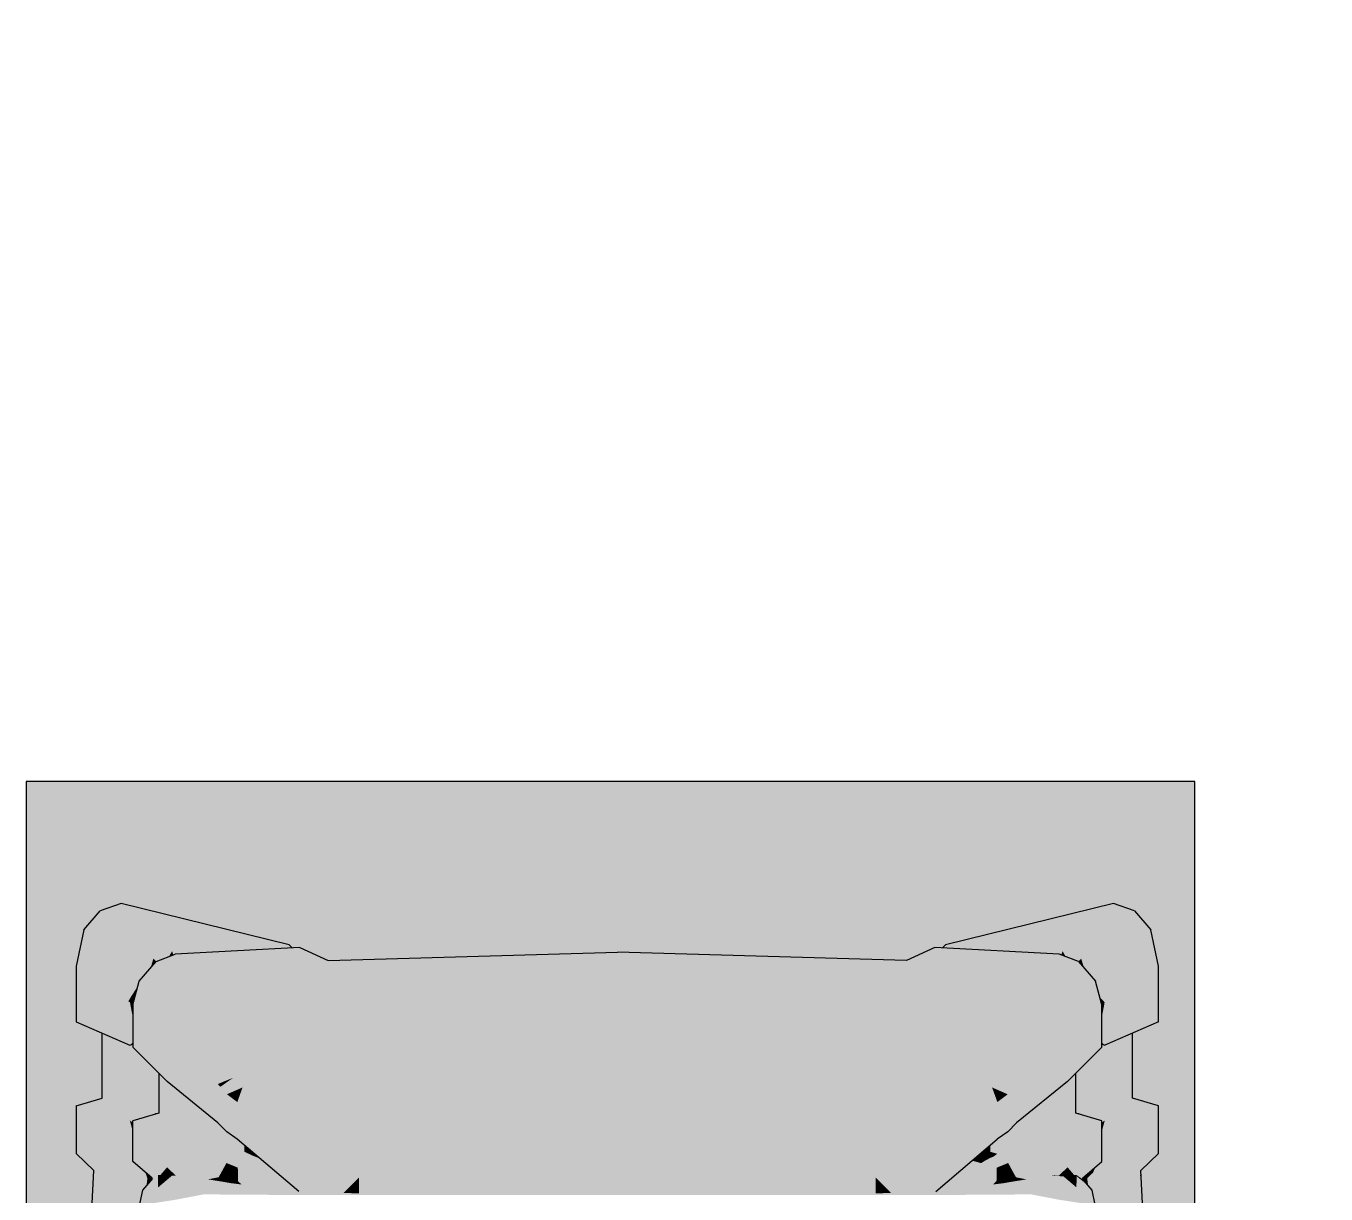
# Model space of a CAD drawing. Header units: millimetres. Extents: x 365175 to 2667127, y -330297 to -162108.
# Drawn here: x 1650549 to 1652143, y -325039 to -323606 of the extents above; entities that cross this region are included whole.
import ezdxf

# ---------------------------------------------------------------- set-up
doc = ezdxf.new("R2010")
doc.units = ezdxf.units.MM
doc.header["$MEASUREMENT"] = 0
doc.layers.add('Cars', color=7, linetype='Continuous')
doc.layers.add('Cotations - 1_100', color=7, linetype='Continuous')
doc.styles.add('STYLE_GENERE_4', font='')
doc.styles.get('STYLE_GENERE_4').set_extended_font_data('Arial')
doc.dimstyles.new('STYLE_GENERE__3', dxfattribs={"dimtxt": 500, "dimasz": 190, "dimexe": 0.18, "dimexo": 0.0625, "dimgap": 0, "dimtad": 1, "dimlfac": 0.001, "dimzin": 0, "dimdsep": 46, "dimtxsty": 'STYLE_GENERE_4', "dimblk": 'ARROWHEAD_6', "dimblk1": 'ARROWHEAD_6', "dimblk2": 'ARROWHEAD_6', "dimcen": 0.09, "dimse1": 1, "dimse2": 1, "dimclrd": 5, "dimclre": 5, "dimclrt": 5, "dimazin": 0, "dimtfac": 1, "dimtdec": 4, "dimtmove": 0, "dimatfit": 3, "dimfxl": 0, "dimtolj": 1, "dimtzin": 0, "dimarcsym": 0})

# ---------------------------------------------------------------- blocks, each defined once
blk = doc.blocks.new('Élément de coupe_76_1', base_point=(1275690.6, -327096.8))
at = {"layer": 'Cars', "linetype": 'Continuous', "lineweight": 0, "true_color": 0x000000}
for points in [[(1651982.2, -324533), (1650548.5, -324533), (1650548.5, -325367.9), (1650561.7, -325358.4), (1650593.3, -325352.7), (1650593.7, -325343), (1650599.1, -325330.6), (1650608.2, -325323.1), (1650616.8, -325322.1), (1650616.9, -325308), (1650623, -325302.1), (1650617.2, -325296.2), (1650631.7, -325010.1), (1650610.1, -324989.6), (1650610.1, -324930.9), (1650642, -324921.7), (1650642, -324841.7), (1650610.1, -324827.7), (1650610.1, -324759.5), (1650619.5, -324715.1), (1650639.5, -324691.9), (1650665.1, -324682.9), (1650871.3, -324733.4), (1650874.8, -324737.1), (1650884.4, -324736.6), (1650919.3, -324752.6), (1651273.9, -324742.4), (1651628.5, -324752.6), (1651663.3, -324736.6), (1651672.9, -324737.1), (1651676.4, -324733.4), (1651859.4, -324688.6)], [(1651859.4, -324688.6), (1651882.6, -324682.9), (1651908.3, -324691.9), (1651928.2, -324715.1), (1651937.6, -324759.5), (1651937.6, -324827.7), (1651905.7, -324841.7), (1651905.7, -324921.7), (1651937.6, -324930.9), (1651937.6, -324989.6), (1651916, -325010.1), (1651930.5, -325296.2), (1651924.7, -325302.1), (1651930.8, -325308), (1651930.9, -325322.1), (1651939.3, -325323.1), (1651948.4, -325330.6), (1651953.9, -325343), (1651954.3, -325352.7), (1651982.2, -325357.7), (1651982.2, -324533)], [(1650639.5, -324691.9), (1650619.5, -324715.1), (1650683.9, -324773.5)], [(1650704.8, -324750.2), (1650665.1, -324682.9), (1650639.5, -324691.9)], [(1650683.9, -324773.5), (1650704.8, -324750.2), (1650639.5, -324691.9)], [(1650704.8, -324750.2), (1650727.7, -324741.3), (1650665.1, -324682.9)], [(1650871.3, -324733.4), (1650665.1, -324682.9), (1650727.7, -324741.3)], [(1651882.6, -324682.9), (1651676.4, -324733.4), (1651820.1, -324741.3)], [(1651842.9, -324750.2), (1651882.6, -324682.9), (1651820.1, -324741.3)], [(1651842.9, -324750.2), (1651908.3, -324691.9), (1651882.6, -324682.9)], [(1651863.8, -324773.5), (1651908.3, -324691.9), (1651842.9, -324750.2)], [(1651928.2, -324715.1), (1651908.3, -324691.9), (1651863.8, -324773.5)], [(1650683.9, -324773.5), (1650619.5, -324715.1), (1650610.1, -324759.5)], [(1650683.9, -324773.5), (1650619.5, -324715.1), (1650610.1, -324759.5)], [(1651863.8, -324773.5), (1651937.6, -324759.5), (1651928.2, -324715.1)], [(1650727.7, -324741.3), (1650704.8, -324750.2), (1650708.1, -324753.8), (1650723.7, -324748)], [(1650723.7, -324748), (1650729.3, -324745.8), (1650727.7, -324741.3)], [(1650727.7, -324741.3), (1650729.3, -324745.8), (1650731.6, -324745), (1650835.1, -324739.3), (1650871.3, -324733.4)], [(1650884.4, -324736.6), (1650731.6, -324745), (1650773.4, -324786.1)], [(1650912.1, -324777.7), (1650884.4, -324736.6), (1650773.4, -324786.1)], [(1650835.1, -324739.3), (1650874.8, -324737.1), (1650871.3, -324733.4)], [(1650919.3, -324752.6), (1650884.4, -324736.6), (1650912.1, -324777.7)], [(1651635.6, -324777.7), (1651663.3, -324736.6), (1651628.5, -324752.6)], [(1651774.3, -324786.1), (1651663.3, -324736.6), (1651635.6, -324777.7)], [(1651663.3, -324736.6), (1651774.3, -324786.1), (1651816.1, -324745)], [(1651676.4, -324733.4), (1651672.9, -324737.1), (1651712.6, -324739.3)], [(1651676.4, -324733.4), (1651712.6, -324739.3), (1651816.1, -324745), (1651818.4, -324745.8), (1651820.1, -324741.3)], [(1651818.4, -324745.8), (1651824, -324748), (1651820.1, -324741.3)], [(1651820.1, -324741.3), (1651824, -324748), (1651839.6, -324753.8), (1651842.9, -324750.2)], [(1650683.9, -324773.5), (1650687.6, -324777.4), (1650701.4, -324761.5), (1650704.8, -324750.2)], [(1650687.2, -324777.9), (1650730.2, -324817.9), (1650708, -324753.9)], [(1650704.8, -324750.2), (1650701.4, -324761.5), (1650708, -324753.9), (1650708.1, -324753.8)], [(1650731.6, -324745), (1650708, -324753.9), (1650750.3, -324795.1)], [(1650750.3, -324795.1), (1650708, -324753.9), (1650730.2, -324817.9)], [(1650773.4, -324786.1), (1650731.6, -324745), (1650750.3, -324795.1)], [(1650940.9, -324789.2), (1650919.3, -324752.6), (1650912.1, -324777.7)], [(1650940.9, -324789.2), (1651273.9, -324742.4), (1650919.3, -324752.6)], [(1651273.9, -324778.9), (1651273.9, -324742.4), (1650940.9, -324789.2)], [(1651273.9, -324742.4), (1651273.9, -324778.9), (1651606.8, -324789.2)], [(1651628.5, -324752.6), (1651273.9, -324742.4), (1651606.8, -324789.2)], [(1651635.6, -324777.7), (1651628.5, -324752.6), (1651606.8, -324789.2)], [(1651816.1, -324745), (1651774.3, -324786.1), (1651797.4, -324795.1)], [(1651816.1, -324745), (1651797.4, -324795.1), (1651839.7, -324753.9)], [(1651839.7, -324753.9), (1651797.4, -324795.1), (1651817.5, -324817.9)], [(1651817.5, -324817.9), (1651860.5, -324777.9), (1651839.7, -324753.9)], [(1651842.9, -324750.2), (1651839.6, -324753.8), (1651839.7, -324753.9), (1651846.3, -324761.5)], [(1651863.8, -324773.5), (1651842.9, -324750.2), (1651846.3, -324761.5), (1651860.1, -324777.4)], [(1650676, -324804), (1650683.9, -324773.5), (1650610.1, -324759.5)], [(1650676, -324804), (1650610.1, -324759.5), (1650610.1, -324827.7)], [(1650676, -324804), (1650610.1, -324759.5), (1650610.1, -324827.7)], [(1650683.9, -324773.5), (1650610.1, -324759.5), (1650665.2, -324796.7)], [(1651871.7, -324804), (1651937.6, -324759.5), (1651863.8, -324773.5)], [(1651871.7, -324804), (1651937.6, -324827.7), (1651937.6, -324759.5)], [(1650683.9, -324773.5), (1650676, -324804), (1650682.1, -324797.6), (1650687.2, -324777.9), (1650687.6, -324777.4)], [(1650676, -324804), (1650682.1, -324797.6), (1650685.6, -324784.3), (1650678.2, -324795.6)], [(1650679.6, -324807.2), (1650721.8, -324845.5), (1650687.2, -324777.9)], [(1650679.6, -324807.2), (1650721.8, -324845.5), (1650687.2, -324777.9)], [(1650721.8, -324845.5), (1650730.2, -324817.9), (1650687.2, -324777.9)], [(1650721.8, -324845.5), (1650730.2, -324817.9), (1650687.2, -324777.9)], [(1650812, -324859.5), (1650773.4, -324786.1), (1650750.3, -324795.1)], [(1650834.1, -324850.5), (1650912.1, -324777.7), (1650773.4, -324786.1)], [(1650834.1, -324850.5), (1650773.4, -324786.1), (1650812, -324859.5)], [(1650956.8, -324842.1), (1650912.1, -324777.7), (1650834.1, -324850.5)], [(1650956.8, -324842.1), (1650940.9, -324789.2), (1650912.1, -324777.7)], [(1650982.3, -324853.5), (1651273.9, -324778.9), (1650940.9, -324789.2)], [(1651273.9, -324843.3), (1651273.9, -324778.9), (1650982.3, -324853.5)], [(1651273.9, -324843.3), (1651565.4, -324853.5), (1651273.9, -324778.9)], [(1651606.8, -324789.2), (1651273.9, -324778.9), (1651565.4, -324853.5)], [(1651713.6, -324850.5), (1651635.6, -324777.7), (1651590.9, -324842.1)], [(1651590.9, -324842.1), (1651635.6, -324777.7), (1651606.8, -324789.2)], [(1651774.3, -324786.1), (1651635.6, -324777.7), (1651713.6, -324850.5)], [(1651735.7, -324859.5), (1651774.3, -324786.1), (1651713.6, -324850.5)], [(1651735.7, -324859.5), (1651797.4, -324795.1), (1651774.3, -324786.1)], [(1651825.9, -324845.5), (1651860.5, -324777.9), (1651817.5, -324817.9)], [(1651825.9, -324845.5), (1651868.1, -324807.2), (1651860.5, -324777.9)], [(1651860.1, -324777.4), (1651860.5, -324777.9), (1651865.6, -324797.6), (1651871.7, -324804), (1651863.8, -324773.5)], [(1650610.1, -324827.7), (1650675.9, -324856.4), (1650676, -324804)], [(1650610.1, -324827.7), (1650675.9, -324856.4), (1650676, -324804)], [(1650676, -324804), (1650678.2, -324795.6), (1650674, -324802.7)], [(1650676, -324804), (1650675.9, -324856.4), (1650679.6, -324853.1), (1650679.6, -324823)], [(1650676, -324804), (1650675.9, -324856.4), (1650679.6, -324853.1), (1650679.6, -324823)], [(1650676, -324804), (1650680.1, -324805.4), (1650682.1, -324797.6)], [(1650676, -324804), (1650680.1, -324805.4), (1650682.1, -324797.6)], [(1650676, -324804), (1650679.6, -324823), (1650679.6, -324807.2), (1650680.1, -324805.4)], [(1650676, -324804), (1650679.6, -324823), (1650679.6, -324807.2), (1650680.1, -324805.4)], [(1650750.3, -324795.1), (1650730.2, -324817.9), (1650791.3, -324882.5)], [(1650812, -324859.5), (1650750.3, -324795.1), (1650791.3, -324882.5)], [(1650982.3, -324853.5), (1650940.9, -324789.2), (1650956.8, -324842.1)], [(1651590.9, -324842.1), (1651606.8, -324789.2), (1651565.4, -324853.5)], [(1651756.4, -324882.5), (1651797.4, -324795.1), (1651735.7, -324859.5)], [(1651756.4, -324882.5), (1651817.5, -324817.9), (1651797.4, -324795.1)], [(1651865.6, -324797.6), (1651867.7, -324805.4), (1651871.7, -324804)], [(1651871.7, -324804), (1651867.7, -324805.4), (1651868.1, -324807.2), (1651868.1, -324823)], [(1651868.1, -324853.1), (1651871.8, -324856.4), (1651871.7, -324804), (1651868.1, -324823)], [(1651871.8, -324856.4), (1651937.6, -324827.7), (1651871.7, -324804)], [(1650679.6, -324859), (1650721.8, -324845.5), (1650679.6, -324807.2)], [(1650679.6, -324859), (1650721.8, -324845.5), (1650679.6, -324807.2)], [(1650730.2, -324817.9), (1650721.8, -324845.5), (1650791.3, -324882.5)], [(1650730.2, -324817.9), (1650721.8, -324845.5), (1650791.3, -324882.5)], [(1651817.5, -324817.9), (1651756.4, -324882.5), (1651825.9, -324845.5)], [(1651825.9, -324845.5), (1651868.1, -324859), (1651868.1, -324807.2)], [(1650642, -324841.7), (1650642, -324921.7), (1650707.7, -324939.6), (1650658.4, -324848.8)], [(1650642, -324841.7), (1650642, -324921.7), (1650707.7, -324939.6), (1650658.4, -324848.8)], [(1650675.9, -324856.4), (1650658.4, -324848.8), (1650707.7, -324939.6), (1650707.7, -324887.3), (1650679.6, -324859), (1650679.6, -324855.4)], [(1650675.9, -324856.4), (1650658.4, -324848.8), (1650707.7, -324939.6), (1650707.7, -324887.3), (1650679.6, -324859), (1650679.6, -324855.4)], [(1650721.8, -324845.5), (1650679.6, -324859), (1650721.7, -324901.3)], [(1650721.8, -324845.5), (1650679.6, -324859), (1650721.7, -324901.3)], [(1650721.8, -324845.5), (1650721.7, -324901.3), (1650783.7, -324904.2)], [(1650721.8, -324845.5), (1650721.7, -324901.3), (1650783.7, -324904.2)], [(1650791.3, -324882.5), (1650721.8, -324845.5), (1650783.7, -324904.2)], [(1650791.3, -324882.5), (1650721.8, -324845.5), (1650783.7, -324904.2)], [(1650823.9, -324874), (1650834.1, -324850.5), (1650812, -324859.5)], [(1650845.9, -324865), (1650834.1, -324850.5), (1650823.9, -324874)], [(1650845.9, -324865), (1650956.8, -324842.1), (1650834.1, -324850.5)], [(1650967.4, -324856.6), (1650956.8, -324842.1), (1650845.9, -324865)], [(1650982.3, -324853.5), (1650956.8, -324842.1), (1650967.4, -324856.6)], [(1651273.9, -324843.3), (1650982.3, -324853.5), (1650991.9, -324868.1)], [(1651273.9, -324857.8), (1651273.9, -324843.3), (1650991.9, -324868.1)], [(1651565.4, -324853.5), (1651273.9, -324843.3), (1651556.2, -324868.1)], [(1651273.9, -324857.8), (1651556.2, -324868.1), (1651273.9, -324843.3)], [(1651579.9, -324856.6), (1651590.9, -324842.1), (1651565.4, -324853.5)], [(1651701.8, -324865), (1651590.9, -324842.1), (1651579.9, -324856.6)], [(1651701.8, -324865), (1651713.6, -324850.5), (1651590.9, -324842.1)], [(1651723.8, -324874), (1651713.6, -324850.5), (1651701.8, -324865)], [(1651735.7, -324859.5), (1651713.6, -324850.5), (1651723.8, -324874)], [(1651756.4, -324882.5), (1651764, -324904.2), (1651825.9, -324845.5)], [(1651825.9, -324845.5), (1651764, -324904.2), (1651826, -324901.3)], [(1651826, -324901.3), (1651868.1, -324859), (1651825.9, -324845.5)], [(1651840, -324939.6), (1651905.7, -324921.7), (1651905.7, -324841.7), (1651889.3, -324848.8)], [(1651868.1, -324859), (1651840, -324887.3), (1651840, -324939.6), (1651889.3, -324848.8), (1651871.8, -324856.4), (1651868.1, -324855.4)], [(1651868.1, -324859), (1651840, -324887.3), (1651840, -324906.5), (1651844.8, -324899.7), (1651844.7, -324888.3), (1651849.8, -324894.8), (1651869, -324886.2), (1651889.3, -324848.8), (1651871.8, -324856.4), (1651868.1, -324855.4)], [(1651869, -324886.2), (1651905.7, -324872.8), (1651905.7, -324841.7), (1651889.3, -324848.8)], [(1650675.9, -324856.4), (1650679.6, -324855.4), (1650679.6, -324853.1)], [(1650675.9, -324856.4), (1650679.6, -324855.4), (1650679.6, -324853.1)], [(1650802.7, -324896.5), (1650812, -324859.5), (1650791.3, -324882.5)], [(1650823.9, -324874), (1650812, -324859.5), (1650802.7, -324896.5)], [(1650845.9, -324865), (1650823.9, -324874), (1650834.1, -324884.4)], [(1650857.8, -324874.6), (1650845.9, -324865), (1650834.1, -324884.4)], [(1650857.8, -324874.6), (1650967.4, -324856.6), (1650845.9, -324865)], [(1650976.3, -324866.7), (1650967.4, -324856.6), (1650857.8, -324874.6)], [(1650857.8, -324874.6), (1650939, -324953.7), (1650976.3, -324866.7)], [(1650939, -324953.7), (1651054.2, -324953.7), (1650976.3, -324866.7)], [(1650991.9, -324868.1), (1650982.3, -324853.5), (1650967.4, -324856.6)], [(1650967.4, -324856.6), (1650976.3, -324866.7), (1650991.9, -324868.1)], [(1650998.2, -324876.8), (1650991.9, -324868.1), (1650976.3, -324866.7)], [(1650998.2, -324876.8), (1650976.3, -324866.7), (1651054.2, -324953.7)], [(1650998.2, -324876.8), (1651273.9, -324857.8), (1650991.9, -324868.1)], [(1651273.9, -324867.5), (1651273.9, -324857.8), (1650998.2, -324876.8)], [(1651273.9, -324867.5), (1650998.2, -324876.8), (1651054.2, -324953.7)], [(1651273.9, -324867.5), (1651054.2, -324953.7), (1651273.9, -324953.7)], [(1651273.9, -324867.5), (1651549.5, -324876.8), (1651273.9, -324857.8)], [(1651556.2, -324868.1), (1651273.9, -324857.8), (1651549.5, -324876.8)], [(1651273.9, -324867.5), (1651273.9, -324953.7), (1651493.5, -324953.7)], [(1651273.9, -324867.5), (1651493.5, -324953.7), (1651549.5, -324876.8)], [(1651549.5, -324876.8), (1651493.5, -324953.7), (1651571.4, -324866.7)], [(1651571.4, -324866.7), (1651493.5, -324953.7), (1651608.7, -324953.7)], [(1651571.4, -324866.7), (1651556.2, -324868.1), (1651549.5, -324876.8)], [(1651579.9, -324856.6), (1651565.4, -324853.5), (1651556.2, -324868.1)], [(1651556.2, -324868.1), (1651571.4, -324866.7), (1651579.9, -324856.6)], [(1651689.9, -324874.6), (1651579.9, -324856.6), (1651571.4, -324866.7)], [(1651608.7, -324953.7), (1651689.9, -324874.6), (1651571.4, -324866.7)], [(1651689.9, -324874.6), (1651701.8, -324865), (1651579.9, -324856.6)], [(1651713.6, -324884.4), (1651701.8, -324865), (1651689.9, -324874.6)], [(1651713.6, -324884.4), (1651723.8, -324874), (1651701.8, -324865)], [(1651723.8, -324874), (1651745, -324896.5), (1651735.7, -324859.5)], [(1651745, -324896.5), (1651756.4, -324882.5), (1651735.7, -324859.5)], [(1651868.1, -324853.1), (1651868.1, -324855.4), (1651871.8, -324856.4)], [(1651868.1, -324853.1), (1651868.1, -324855.4), (1651871.8, -324856.4)], [(1650791.3, -324882.5), (1650783.7, -324904.2), (1650802.7, -324896.5)], [(1650791.3, -324882.5), (1650783.7, -324904.2), (1650802.7, -324896.5)], [(1650814.1, -324908.4), (1650823.9, -324874), (1650802.7, -324896.5)], [(1650834.1, -324884.4), (1650823.9, -324874), (1650814.1, -324908.4)], [(1650814.1, -324908.4), (1650903.2, -324968.8), (1650834.1, -324884.4)], [(1650834.1, -324884.4), (1650903.2, -324968.8), (1650857.8, -324874.6)], [(1650939, -324953.7), (1650857.8, -324874.6), (1650903.2, -324968.8)], [(1651644.5, -324968.8), (1651689.9, -324874.6), (1651608.7, -324953.7)], [(1651644.5, -324968.8), (1651713.6, -324884.4), (1651689.9, -324874.6)], [(1651733.6, -324908.4), (1651713.6, -324884.4), (1651644.5, -324968.8)], [(1651733.6, -324908.4), (1651723.8, -324874), (1651713.6, -324884.4)], [(1651733.6, -324908.4), (1651745, -324896.5), (1651723.8, -324874)], [(1651764, -324904.2), (1651756.4, -324882.5), (1651745, -324896.5)], [(1650707.7, -324939.6), (1650709.6, -324940.6), (1650711.5, -324940.1), (1650711.5, -324891), (1650707.7, -324887.3)], [(1650707.7, -324939.6), (1650709.6, -324940.6), (1650711.5, -324940.1), (1650711.5, -324891), (1650707.7, -324887.3)], [(1650711.5, -324940.1), (1650735.6, -324912.6), (1650721.7, -324901.3), (1650711.5, -324891)], [(1650711.5, -324940.1), (1650735.6, -324912.6), (1650721.7, -324901.3), (1650711.5, -324891)], [(1650802.7, -324896.5), (1650783.7, -324904.2), (1650794.9, -324916.8)], [(1650786.8, -324907.7), (1650802.7, -324896.5), (1650783.7, -324904.2)], [(1650802.7, -324896.5), (1650794.9, -324916.8), (1650814.1, -324908.4)], [(1651733.6, -324908.4), (1651752.8, -324916.8), (1651745, -324896.5)], [(1651745, -324896.5), (1651752.8, -324916.8), (1651764, -324904.2)], [(1651826, -324901.3), (1651812.1, -324912.6), (1651836.2, -324940.1), (1651836.2, -324891)], [(1651812.1, -324912.6), (1651822.9, -324924.9), (1651836.2, -324911.5), (1651836.2, -324891), (1651826, -324901.3)], [(1651836.2, -324940.1), (1651838.1, -324940.6), (1651840, -324939.6), (1651840, -324887.3), (1651836.2, -324891)], [(1651836.2, -324891), (1651836.2, -324912.2), (1651840, -324906.5), (1651840, -324887.3)], [(1650735.6, -324912.6), (1650711.5, -324940.1), (1650753.5, -324957.5), (1650753.5, -324927.2)], [(1650735.6, -324912.6), (1650711.5, -324940.1), (1650753.5, -324957.5), (1650753.5, -324927.2)], [(1650783.7, -324904.2), (1650721.7, -324901.3), (1650784, -324952)], [(1650783.7, -324904.2), (1650721.7, -324901.3), (1650784, -324952)], [(1650794.9, -324916.8), (1650783.7, -324904.2), (1650784, -324952)], [(1650794.9, -324916.8), (1650783.7, -324904.2), (1650784, -324952)], [(1650807.7, -324926.3), (1650814.1, -324908.4), (1650794.9, -324916.8)], [(1650888.4, -324999.5), (1650814.1, -324908.4), (1650807.7, -324926.3)], [(1650903.2, -324968.8), (1650814.1, -324908.4), (1650888.4, -324999.5)], [(1651659.3, -324999.5), (1651733.6, -324908.4), (1651644.5, -324968.8)], [(1651659.3, -324999.5), (1651740.1, -324926.3), (1651733.6, -324908.4)], [(1651740.1, -324926.3), (1651752.8, -324916.8), (1651733.6, -324908.4)], [(1651763.7, -324952), (1651764, -324904.2), (1651752.8, -324916.8)], [(1651763.7, -324952), (1651826, -324901.3), (1651764, -324904.2)], [(1651794.2, -324927.2), (1651794.2, -324957.5), (1651836.2, -324940.1), (1651812.1, -324912.6)], [(1651812.1, -324912.6), (1651794.2, -324927.2), (1651794.2, -324951.5), (1651798.5, -324949.3), (1651822.9, -324924.9)], [(1650610.1, -324930.9), (1650675.8, -324948.8), (1650642, -324921.7)], [(1650610.1, -324930.9), (1650675.8, -324948.8), (1650642, -324921.7)], [(1650675.8, -324999.1), (1650675.8, -324948.8), (1650610.1, -324930.9)], [(1650675.8, -324999.1), (1650675.8, -324948.8), (1650610.1, -324930.9)], [(1650610.1, -324989.6), (1650675.8, -324999.1), (1650610.1, -324930.9)], [(1650610.1, -324989.6), (1650675.8, -324999.1), (1650610.1, -324930.9)], [(1650675.8, -324948.8), (1650707.7, -324939.6), (1650642, -324921.7)], [(1650675.8, -324948.8), (1650707.7, -324939.6), (1650642, -324921.7)], [(1650753.5, -324957.5), (1650782.4, -324950.7), (1650753.5, -324927.2)], [(1650753.5, -324957.5), (1650782.4, -324950.7), (1650753.5, -324927.2)], [(1650794.9, -324916.8), (1650784, -324952), (1650794.7, -324962.7)], [(1650794.9, -324916.8), (1650784, -324952), (1650794.7, -324962.7)], [(1650794.9, -324916.8), (1650794.7, -324962.7), (1650807.7, -324926.3)], [(1650794.9, -324916.8), (1650794.7, -324962.7), (1650807.7, -324926.3)], [(1650807.7, -324971.7), (1650807.7, -324926.3), (1650794.7, -324962.7)], [(1650807.7, -324971.7), (1650807.7, -324926.3), (1650794.7, -324962.7)], [(1650807.7, -324971.7), (1650888.4, -324999.5), (1650807.7, -324926.3)], [(1650807.7, -324971.7), (1650888.4, -324999.5), (1650807.7, -324926.3)], [(1651740, -324971.7), (1651740.1, -324926.3), (1651659.3, -324999.5)], [(1651740, -324971.7), (1651753, -324962.7), (1651740.1, -324926.3)], [(1651753, -324962.7), (1651752.8, -324916.8), (1651740.1, -324926.3)], [(1651763.7, -324952), (1651752.8, -324916.8), (1651753, -324962.7)], [(1651765.3, -324950.7), (1651794.2, -324957.5), (1651794.2, -324927.2)], [(1651794.2, -324927.2), (1651765.3, -324950.7), (1651788.5, -324956.1), (1651794.2, -324951.5)], [(1651871.9, -324948.8), (1651905.7, -324921.7), (1651840, -324939.6)], [(1651871.9, -324948.8), (1651937.6, -324930.9), (1651905.7, -324921.7)], [(1651871.9, -324999.1), (1651937.6, -324930.9), (1651871.9, -324948.8)], [(1651871.9, -324999.1), (1651937.6, -324989.6), (1651937.6, -324930.9)], [(1650675.8, -324948.8), (1650679.6, -324951.7), (1650679.6, -324949.2), (1650704.8, -324942), (1650707.7, -324939.6)], [(1650675.8, -324948.8), (1650679.6, -324951.7), (1650679.6, -324949.2), (1650704.8, -324942), (1650707.7, -324939.6)], [(1650721.6, -324966.6), (1650711.5, -324940.1), (1650679.6, -324949.2)], [(1650721.6, -324966.6), (1650711.5, -324940.1), (1650679.6, -324949.2)], [(1650707.7, -324939.6), (1650704.8, -324942), (1650709.6, -324940.6)], [(1650707.7, -324939.6), (1650704.8, -324942), (1650709.6, -324940.6)], [(1650711.5, -324940.1), (1650721.6, -324966.6), (1650753.5, -324957.5)], [(1650711.5, -324940.1), (1650721.6, -324966.6), (1650753.5, -324957.5)], [(1651836.2, -324940.1), (1651794.2, -324957.5), (1651826.1, -324966.6)], [(1651826.1, -324966.6), (1651868.1, -324949.2), (1651836.2, -324940.1)], [(1651838.1, -324940.6), (1651842.9, -324942), (1651840, -324939.6)], [(1651840, -324939.6), (1651842.9, -324942), (1651868.1, -324949.2), (1651868.1, -324951.7), (1651871.9, -324948.8)], [(1650675.8, -324948.8), (1650679.6, -324962.7), (1650679.6, -324957.9), (1650679.6, -324951.7)], [(1650675.8, -324948.8), (1650679.6, -324962.7), (1650679.6, -324957.9), (1650679.6, -324951.7)], [(1650679.6, -324962.7), (1650675.8, -324948.8), (1650675.8, -324999.1), (1650679.6, -324997.5)], [(1650679.6, -324962.7), (1650675.8, -324948.8), (1650675.8, -324999.1), (1650679.6, -324997.5)], [(1650721.6, -324966.6), (1650679.6, -324949.2), (1650721.5, -325006.4)], [(1650721.6, -324966.6), (1650679.6, -324949.2), (1650721.5, -325006.4)], [(1650679.6, -324999.1), (1650721.5, -325006.4), (1650679.6, -324949.2)], [(1650679.6, -324999.1), (1650721.5, -325006.4), (1650679.6, -324949.2)], [(1650753.5, -324957.5), (1650721.6, -324966.6), (1650784.5, -324996.4)], [(1650753.5, -324957.5), (1650721.6, -324966.6), (1650784.5, -324996.4)], [(1650753.5, -324957.5), (1650816.4, -324987.3), (1650816.3, -324979), (1650807.7, -324971.7), (1650794.7, -324962.7), (1650784, -324952), (1650782.4, -324950.7)], [(1650753.5, -324957.5), (1650816.4, -324987.3), (1650816.3, -324979), (1650807.7, -324971.7), (1650794.7, -324962.7), (1650784, -324952), (1650782.4, -324950.7)], [(1650816.4, -324987.3), (1650753.5, -324957.5), (1650784.5, -324996.4)], [(1650816.4, -324987.3), (1650753.5, -324957.5), (1650784.5, -324996.4)], [(1650939, -324953.7), (1650903.2, -324968.8), (1650920.4, -324995.4)], [(1650939, -324953.7), (1650920.4, -324995.4), (1650954.7, -324985.8)], [(1650939, -324953.7), (1650954.7, -324985.8), (1651054.2, -324953.7)], [(1651054.2, -324953.7), (1650954.7, -324985.8), (1651064.6, -324985.8)], [(1651064.6, -324985.8), (1651273.9, -324953.7), (1651054.2, -324953.7)], [(1651273.9, -324953.7), (1651064.6, -324985.8), (1651273.9, -324985.8)], [(1651483.2, -324985.8), (1651273.9, -324953.7), (1651273.9, -324985.8)], [(1651493.5, -324953.7), (1651273.9, -324953.7), (1651483.2, -324985.8)], [(1651483.2, -324985.8), (1651593, -324985.8), (1651493.5, -324953.7)], [(1651608.7, -324953.7), (1651493.5, -324953.7), (1651593, -324985.8)], [(1651608.7, -324953.7), (1651593, -324985.8), (1651627.3, -324995.4)], [(1651644.5, -324968.8), (1651608.7, -324953.7), (1651627.3, -324995.4)], [(1651731.3, -324987.3), (1651794.2, -324957.5), (1651765.3, -324950.7), (1651763.7, -324952), (1651753, -324962.7), (1651740, -324971.7), (1651731.4, -324979)], [(1651731.3, -324987.3), (1651776.3, -324966), (1651788.5, -324956.1), (1651765.3, -324950.7), (1651763.7, -324952), (1651753, -324962.7), (1651740, -324971.7), (1651731.4, -324979)], [(1651763.2, -324996.4), (1651794.2, -324957.5), (1651731.3, -324987.3)], [(1651763.2, -324996.4), (1651826.1, -324966.6), (1651794.2, -324957.5)], [(1651826.2, -325006.4), (1651868.1, -324949.2), (1651826.1, -324966.6)], [(1651826.2, -325006.4), (1651868.1, -324999.1), (1651868.1, -324949.2)], [(1651868.1, -324962.7), (1651871.9, -324948.8), (1651868.1, -324951.7)], [(1651868.1, -324962.7), (1651868.1, -324997.5), (1651871.9, -324999.1), (1651871.9, -324948.8)], [(1650721.5, -325006.4), (1650784.5, -324996.4), (1650721.6, -324966.6)], [(1650721.5, -325006.4), (1650784.5, -324996.4), (1650721.6, -324966.6)], [(1650888.4, -324999.5), (1650807.7, -324971.7), (1650883.3, -325035.9), (1650887.5, -325036.3)], [(1650888.4, -324999.5), (1650807.7, -324971.7), (1650883.3, -325035.9), (1650887.5, -325036.3)], [(1650816.3, -324979), (1650816.4, -324987.3), (1650818.4, -324980.8)], [(1650816.3, -324979), (1650816.4, -324987.3), (1650818.4, -324980.8)], [(1650903.2, -324968.8), (1650888.4, -324999.5), (1650920.4, -324995.4)], [(1651627.3, -324995.4), (1651659.3, -324999.5), (1651644.5, -324968.8)], [(1651740, -324971.7), (1651659.3, -324999.5), (1651660.2, -325036.3), (1651664.4, -325035.9)], [(1651731.4, -324979), (1651729.3, -324980.8), (1651731.3, -324987.3)], [(1651731.4, -324979), (1651729.3, -324980.8), (1651731.3, -324987.3)], [(1651776.3, -324966), (1651731.3, -324987.3), (1651739.9, -324989.8), (1651743.7, -324986.9)], [(1651826.1, -324966.6), (1651763.2, -324996.4), (1651826.2, -325006.4)], [(1650631.7, -325010.1), (1650675.8, -324999.1), (1650610.1, -324989.6)], [(1650631.7, -325010.1), (1650675.8, -324999.1), (1650610.1, -324989.6)], [(1650784.5, -324996.4), (1650721.5, -325006.4), (1650784.8, -325018.6)], [(1650784.5, -324996.4), (1650721.5, -325006.4), (1650784.8, -325018.6)], [(1650794.4, -325001.1), (1650816.4, -324987.3), (1650784.5, -324996.4)], [(1650794.4, -325001.1), (1650816.4, -324987.3), (1650784.5, -324996.4)], [(1650784.8, -325018.6), (1650794.4, -325001.1), (1650784.5, -324996.4)], [(1650784.8, -325018.6), (1650794.4, -325001.1), (1650784.5, -324996.4)], [(1650794.4, -325001.1), (1650826.3, -324991.9), (1650816.4, -324987.3)], [(1650794.4, -325001.1), (1650826.3, -324991.9), (1650816.4, -324987.3)], [(1650808.3, -325006.8), (1650826.3, -324991.9), (1650794.4, -325001.1)], [(1650808.3, -325006.8), (1650826.3, -324991.9), (1650794.4, -325001.1)], [(1650808.3, -325006.8), (1650838.8, -324998.1), (1650836.5, -324996.1), (1650826.3, -324991.9)], [(1650808.3, -325006.8), (1650838.8, -324998.1), (1650836.5, -324996.1), (1650826.3, -324991.9)], [(1650816.4, -324987.3), (1650826.3, -324991.9), (1650826.3, -324987.5), (1650818.4, -324980.8)], [(1650816.4, -324987.3), (1650826.3, -324991.9), (1650826.3, -324987.5), (1650818.4, -324980.8)], [(1650826.3, -324987.5), (1650826.3, -324991.9), (1650827.7, -324988.7)], [(1650826.3, -324987.5), (1650826.3, -324991.9), (1650827.7, -324988.7)], [(1650826.3, -324991.9), (1650836.5, -324996.1), (1650827.7, -324988.7)], [(1650826.3, -324991.9), (1650836.5, -324996.1), (1650827.7, -324988.7)], [(1650888.4, -324999.5), (1650917.4, -325017.4), (1650920.4, -324995.4)], [(1650917.4, -325017.4), (1650957.1, -325018.7), (1650954.7, -324985.8)], [(1650954.7, -324985.8), (1650920.4, -324995.4), (1650917.4, -325017.4)], [(1651064.6, -324985.8), (1650954.7, -324985.8), (1650957.1, -325018.7)], [(1651066.1, -325018.7), (1651064.6, -324985.8), (1650957.1, -325018.7)], [(1651273.9, -324985.8), (1651064.6, -324985.8), (1651066.1, -325018.7)], [(1651273.9, -325018.7), (1651273.9, -324985.8), (1651066.1, -325018.7)], [(1651273.9, -325018.7), (1651481.6, -325018.7), (1651273.9, -324985.8)], [(1651483.2, -324985.8), (1651273.9, -324985.8), (1651481.6, -325018.7)], [(1651481.6, -325018.7), (1651590.6, -325018.7), (1651483.2, -324985.8)], [(1651590.6, -325018.7), (1651593, -324985.8), (1651483.2, -324985.8)], [(1651630.4, -325017.4), (1651593, -324985.8), (1651590.6, -325018.7)], [(1651630.4, -325017.4), (1651627.3, -324995.4), (1651593, -324985.8)], [(1651659.3, -324999.5), (1651627.3, -324995.4), (1651630.4, -325017.4)], [(1651708.9, -324998.1), (1651739.4, -325006.8), (1651721.4, -324991.9), (1651711.2, -324996.1)], [(1651711.2, -324996.1), (1651708.9, -324998.1), (1651720.1, -325001.3), (1651724.7, -324998.4), (1651727.5, -324996.9), (1651721.4, -324991.9)], [(1651711.2, -324996.1), (1651721.4, -324991.9), (1651720, -324988.7)], [(1651711.2, -324996.1), (1651721.4, -324991.9), (1651720, -324988.7)], [(1651721.4, -324987.5), (1651720, -324988.7), (1651721.4, -324991.9)], [(1651721.4, -324987.5), (1651720, -324988.7), (1651721.4, -324991.9)], [(1651729.3, -324980.8), (1651721.4, -324987.5), (1651721.4, -324991.9), (1651731.3, -324987.3)], [(1651729.3, -324980.8), (1651721.4, -324987.5), (1651721.4, -324991.9), (1651731.3, -324987.3)], [(1651721.4, -324991.9), (1651753.3, -325001.1), (1651731.3, -324987.3)], [(1651731.3, -324987.3), (1651721.4, -324991.9), (1651731.4, -324994.8), (1651735.6, -324993.1), (1651737.8, -324991.4)], [(1651753.3, -325001.1), (1651721.4, -324991.9), (1651739.4, -325006.8)], [(1651727.5, -324996.9), (1651731.4, -324994.8), (1651721.4, -324991.9)], [(1651753.3, -325001.1), (1651763.2, -324996.4), (1651731.3, -324987.3)], [(1651737.8, -324991.4), (1651739.9, -324989.8), (1651731.3, -324987.3)], [(1651762.9, -325018.6), (1651763.2, -324996.4), (1651753.3, -325001.1)], [(1651762.9, -325018.6), (1651826.2, -325006.4), (1651763.2, -324996.4)], [(1651916, -325010.1), (1651937.6, -324989.6), (1651871.9, -324999.1)], [(1651916, -325010.1), (1651937.6, -324989.6), (1651871.9, -324999.1)], [(1650617.2, -325296.2), (1650666.6, -325296.2), (1650631.7, -325010.1)], [(1650617.2, -325296.2), (1650666.6, -325296.2), (1650631.7, -325010.1)], [(1650631.7, -325010.1), (1650697.4, -325019.7), (1650675.8, -324999.1)], [(1650631.7, -325010.1), (1650697.4, -325019.7), (1650675.8, -324999.1)], [(1650631.7, -325010.1), (1650666.6, -325296.2), (1650671.1, -325255.7), (1650673.1, -325205.6), (1650677.9, -325194.2), (1650680.1, -325174.3), (1650684.2, -325070.4), (1650691.7, -325034.5), (1650696.3, -325029.2), (1650697.4, -325019.7)], [(1650631.7, -325010.1), (1650666.6, -325296.2), (1650671.1, -325255.7), (1650673.1, -325205.6), (1650677.9, -325194.2), (1650680.1, -325174.3), (1650684.2, -325070.4), (1650691.7, -325034.5), (1650696.3, -325029.2), (1650697.4, -325019.7)], [(1650679.6, -324997.5), (1650675.8, -324999.1), (1650697.4, -325019.7), (1650694.8, -325012.5), (1650685.3, -325004.1), (1650679.6, -324999.1)], [(1650679.6, -324997.5), (1650675.8, -324999.1), (1650697.4, -325019.7), (1650694.8, -325012.5), (1650685.3, -325004.1), (1650679.6, -324999.1)], [(1650721.5, -325006.4), (1650679.6, -324999.1), (1650703.1, -325019.8), (1650703.9, -325020.4), (1650704.1, -325020.2), (1650708.3, -325017.4), (1650710.4, -325015.9), (1650713.3, -325016)], [(1650721.5, -325006.4), (1650679.6, -324999.1), (1650703.1, -325019.8), (1650703.9, -325020.4), (1650704.1, -325020.2), (1650708.3, -325017.4), (1650710.4, -325015.9), (1650713.3, -325016)], [(1650713.3, -325016), (1650727.7, -325016.5), (1650732.3, -325016.6), (1650721.5, -325006.4)], [(1650713.3, -325016), (1650727.7, -325016.5), (1650732.3, -325016.6), (1650721.5, -325006.4)], [(1650721.5, -325006.4), (1650732.3, -325016.6), (1650740.5, -325016.3), (1650771.8, -325021.2), (1650784.8, -325018.6)], [(1650721.5, -325006.4), (1650732.3, -325016.6), (1650740.5, -325016.3), (1650771.8, -325021.2), (1650784.8, -325018.6)], [(1650794.4, -325001.1), (1650784.8, -325018.6), (1650794.2, -325020.5)], [(1650794.4, -325001.1), (1650784.8, -325018.6), (1650794.2, -325020.5)], [(1650794.4, -325001.1), (1650794.2, -325020.5), (1650808.3, -325006.8)], [(1650794.4, -325001.1), (1650794.2, -325020.5), (1650808.3, -325006.8)], [(1650808.7, -325023.4), (1650808.3, -325006.8), (1650794.2, -325020.5)], [(1650808.7, -325023.4), (1650808.3, -325006.8), (1650794.2, -325020.5)], [(1650808.3, -325006.8), (1650877.4, -325035.2), (1650882.9, -325035.5), (1650838.8, -324998.1)], [(1650808.3, -325006.8), (1650877.4, -325035.2), (1650882.9, -325035.5), (1650838.8, -324998.1)], [(1650808.3, -325006.8), (1650808.7, -325023.4), (1650853.9, -325032.6), (1650877.4, -325035.2)], [(1650808.3, -325006.8), (1650808.7, -325023.4), (1650853.9, -325032.6), (1650877.4, -325035.2)], [(1650887.5, -325036.3), (1650891.2, -325036.5), (1650917.4, -325017.4), (1650888.4, -324999.5)], [(1651630.4, -325017.4), (1651656.5, -325036.5), (1651660.2, -325036.3), (1651659.3, -324999.5)], [(1651708.9, -324998.1), (1651664.8, -325035.5), (1651670.3, -325035.2), (1651739.4, -325006.8)], [(1651664.8, -325035.5), (1651666.5, -325035.4), (1651720.1, -325001.3), (1651708.9, -324998.1)], [(1651670.3, -325035.2), (1651693.8, -325032.6), (1651739, -325023.4), (1651739.4, -325006.8)], [(1651739, -325023.4), (1651753.5, -325020.5), (1651739.4, -325006.8)], [(1651739.4, -325006.8), (1651753.5, -325020.5), (1651753.3, -325001.1)], [(1651753.5, -325020.5), (1651762.9, -325018.6), (1651753.3, -325001.1)], [(1651762.9, -325018.6), (1651775.9, -325021.2), (1651807.2, -325016.3), (1651815.4, -325016.6), (1651826.2, -325006.4)], [(1651762.9, -325018.6), (1651775.9, -325021.2), (1651807.2, -325016.3), (1651815.4, -325016.6), (1651826.2, -325006.4)], [(1651815.4, -325016.6), (1651820, -325016.5), (1651834.4, -325016), (1651826.2, -325006.4)], [(1651815.4, -325016.6), (1651820, -325016.5), (1651834.4, -325016), (1651826.2, -325006.4)], [(1651826.2, -325006.4), (1651834.4, -325016), (1651837.3, -325015.9), (1651839.4, -325017.4), (1651843.6, -325020.2), (1651843.8, -325020.4), (1651844.6, -325019.8), (1651868.1, -324999.1)], [(1651826.2, -325006.4), (1651834.4, -325016), (1651837.3, -325015.9), (1651839.4, -325017.4), (1651843.6, -325020.2), (1651843.8, -325020.4), (1651844.6, -325019.8), (1651868.1, -324999.1)], [(1651850.3, -325019.7), (1651871.9, -324999.1), (1651868.1, -324997.5), (1651868.1, -324999.1), (1651852.9, -325012.5)], [(1651850.3, -325019.7), (1651916, -325010.1), (1651871.9, -324999.1)], [(1651850.3, -325019.7), (1651916, -325010.1), (1651871.9, -324999.1)], [(1651852.9, -325012.5), (1651850.3, -325019.7), (1651857.5, -325012.9), (1651860.4, -325005.9)], [(1651850.3, -325019.7), (1651851.4, -325029.2), (1651856, -325034.5), (1651863.5, -325070.4), (1651867.6, -325174.3), (1651869.8, -325194.2), (1651874.6, -325205.6), (1651876.6, -325255.7), (1651881.1, -325296.2), (1651916, -325010.1)], [(1651850.3, -325019.7), (1651851.2, -325027.2), (1651853.1, -325025.4), (1651852.7, -325021.1), (1651857.6, -325024.1), (1651915.1, -325017), (1651916, -325010.1)], [(1651881.1, -325296.2), (1651930.5, -325296.2), (1651916, -325010.1)], [(1651915.1, -325017), (1651916.3, -325017.3), (1651916, -325010.1)], [(1650691.7, -325052.4), (1650710.6, -325031), (1650710.4, -325015.9), (1650708.3, -325017.4)], [(1650704.1, -325020.2), (1650691.7, -325034.5), (1650691.7, -325052.4), (1650708.3, -325017.4)], [(1650695.2, -325044.9), (1650708.3, -325017.4), (1650704.1, -325020.2), (1650691.7, -325034.5), (1650691.7, -325048.8)], [(1650701.8, -325018.6), (1650694.8, -325012.5), (1650697.4, -325019.7)], [(1650701.8, -325018.6), (1650694.8, -325012.5), (1650697.4, -325019.7)], [(1650702.8, -325036.8), (1650710.6, -325028.4), (1650710.4, -325015.9), (1650708.3, -325017.4), (1650695.2, -325044.9)], [(1650696.3, -325029.2), (1650696.8, -325028.6), (1650697.4, -325019.7)], [(1650696.3, -325029.2), (1650696.8, -325028.6), (1650697.4, -325019.7)], [(1650697.4, -325019.7), (1650696.8, -325028.6), (1650703.9, -325020.4), (1650703.1, -325019.8), (1650701.8, -325018.6)], [(1650697.4, -325019.7), (1650696.8, -325028.6), (1650703.9, -325020.4), (1650703.1, -325019.8), (1650701.8, -325018.6)], [(1650710.4, -325015.9), (1650710.6, -325031), (1650727.7, -325016.5), (1650713.3, -325016)], [(1650714.2, -325027.9), (1650727.7, -325016.5), (1650713.3, -325016), (1650710.4, -325015.9), (1650710.6, -325028.4)], [(1650727.7, -325016.5), (1650710.6, -325031), (1650740.7, -325024.1), (1650740.5, -325016.3), (1650732.3, -325016.6)], [(1650740.7, -325024.1), (1650710.6, -325031), (1650759.6, -325038.6)], [(1650732.6, -325025.4), (1650740.7, -325024.1), (1650740.5, -325016.3), (1650732.3, -325016.6), (1650727.7, -325016.5), (1650714.2, -325027.9), (1650718.2, -325027.4)], [(1650740.5, -325016.3), (1650740.7, -325024.1), (1650789.6, -325024)], [(1650740.7, -325024.1), (1650741, -325024.1), (1650789.6, -325024), (1650740.5, -325016.3)], [(1650789.6, -325024), (1650740.7, -325024.1), (1650759.6, -325038.6), (1650852.4, -325032.4), (1650812.8, -325027.4), (1650810.2, -325027.1), (1650799.8, -325025.8)], [(1650751.1, -325025), (1650842.1, -325033.1), (1650852.4, -325032.4), (1650812.8, -325027.4), (1650810.2, -325027.1), (1650799.8, -325025.8), (1650789.6, -325024), (1650741, -325024.1)], [(1650771.8, -325021.2), (1650789.6, -325024), (1650790.6, -325024.2), (1650784.8, -325018.6)], [(1650771.8, -325021.2), (1650789.6, -325024), (1650790.6, -325024.2), (1650784.8, -325018.6)], [(1650794.2, -325020.5), (1650784.8, -325018.6), (1650790.6, -325024.2), (1650797.4, -325025.4)], [(1650794.2, -325020.5), (1650784.8, -325018.6), (1650790.6, -325024.2), (1650797.4, -325025.4)], [(1650794.2, -325020.5), (1650799.8, -325025.8), (1650810.2, -325027.1), (1650808.7, -325023.4)], [(1650794.2, -325020.5), (1650799.8, -325025.8), (1650810.2, -325027.1), (1650808.7, -325023.4)], [(1650794.2, -325020.5), (1650797.4, -325025.4), (1650799.8, -325025.8)], [(1650794.2, -325020.5), (1650797.4, -325025.4), (1650799.8, -325025.8)], [(1650853.9, -325032.6), (1650808.7, -325023.4), (1650812.8, -325027.4)], [(1650853.9, -325032.6), (1650808.7, -325023.4), (1650812.8, -325027.4)], [(1650812.8, -325027.4), (1650808.7, -325023.4), (1650810.2, -325027.1)], [(1650812.8, -325027.4), (1650808.7, -325023.4), (1650810.2, -325027.1)], [(1650891.2, -325036.5), (1650916.9, -325037.8), (1650917.4, -325017.4)], [(1650957.1, -325018.7), (1650917.4, -325017.4), (1650916.9, -325037.8), (1650938, -325038)], [(1650938, -325038), (1650957.1, -325038.2), (1650957.1, -325018.7)], [(1650957.1, -325018.7), (1650957.1, -325038.2), (1650966.4, -325038.2), (1651014.3, -325038.4), (1651066.1, -325018.7)], [(1651066.1, -325018.7), (1651014.3, -325038.4), (1651066.1, -325038.6)], [(1651066.1, -325038.6), (1651173.7, -325038.7), (1651273.9, -325018.7), (1651066.1, -325018.7)], [(1651173.7, -325038.7), (1651244.5, -325038.7), (1651273.9, -325038.7), (1651273.9, -325018.7)], [(1651273.9, -325038.7), (1651303.2, -325038.7), (1651374, -325038.7), (1651273.9, -325018.7)], [(1651481.6, -325018.7), (1651273.9, -325018.7), (1651374, -325038.7), (1651481.6, -325038.6)], [(1651481.6, -325038.6), (1651533.4, -325038.4), (1651481.6, -325018.7)], [(1651481.6, -325018.7), (1651533.4, -325038.4), (1651581.3, -325038.2), (1651590.6, -325038.2), (1651590.6, -325018.7)], [(1651630.8, -325037.8), (1651630.4, -325017.4), (1651590.6, -325018.7), (1651609.7, -325038)], [(1651609.7, -325038), (1651590.6, -325018.7), (1651590.6, -325038.2)], [(1651630.4, -325017.4), (1651630.8, -325037.8), (1651656.5, -325036.5)], [(1651693.8, -325032.6), (1651734.9, -325027.4), (1651739, -325023.4)], [(1651693.8, -325032.6), (1651734.9, -325027.4), (1651739, -325023.4)], [(1651695.3, -325032.4), (1651788.1, -325038.6), (1651807, -325024.1), (1651758.2, -325024), (1651747.9, -325025.8), (1651737.6, -325027.1), (1651734.9, -325027.4)], [(1651695.3, -325032.4), (1651750.5, -325025.7), (1651760.1, -325024), (1651758.2, -325024), (1651747.9, -325025.8), (1651737.6, -325027.1), (1651734.9, -325027.4), (1651695.3, -325032.4)], [(1651739, -325023.4), (1651734.9, -325027.4), (1651737.6, -325027.1)], [(1651739, -325023.4), (1651734.9, -325027.4), (1651737.6, -325027.1)], [(1651739, -325023.4), (1651737.6, -325027.1), (1651747.9, -325025.8), (1651753.5, -325020.5)], [(1651739, -325023.4), (1651737.6, -325027.1), (1651747.9, -325025.8), (1651753.5, -325020.5)], [(1651753.5, -325020.5), (1651747.9, -325025.8), (1651750.3, -325025.4)], [(1651753.5, -325020.5), (1651747.9, -325025.8), (1651750.3, -325025.4)], [(1651753.5, -325020.5), (1651750.3, -325025.4), (1651757.1, -325024.2), (1651762.9, -325018.6)], [(1651753.5, -325020.5), (1651750.3, -325025.4), (1651757.1, -325024.2), (1651762.9, -325018.6)], [(1651757.1, -325024.2), (1651758.2, -325024), (1651775.9, -325021.2), (1651762.9, -325018.6)], [(1651757.1, -325024.2), (1651758.2, -325024), (1651775.9, -325021.2), (1651762.9, -325018.6)], [(1651807.2, -325016.3), (1651758.2, -325024), (1651807, -325024.1)], [(1651758.2, -325024), (1651760.1, -325024), (1651807.2, -325016.7), (1651807.2, -325016.3)], [(1651788.1, -325038.6), (1651837.1, -325031), (1651807, -325024.1)], [(1651807.2, -325016.3), (1651807, -325024.1), (1651837.1, -325031), (1651820, -325016.5), (1651815.4, -325016.6)], [(1651807.2, -325016.7), (1651819.9, -325017.4), (1651821.2, -325017.4), (1651820, -325016.5), (1651815.4, -325016.6), (1651807.2, -325016.3)], [(1651820, -325016.5), (1651837.1, -325031), (1651837.3, -325015.9), (1651834.4, -325016)], [(1651820, -325016.5), (1651821.2, -325017.4), (1651837.3, -325017.4), (1651837.3, -325015.9), (1651834.4, -325016)], [(1651837.1, -325031), (1651856, -325052.4), (1651839.4, -325017.4), (1651837.3, -325015.9)], [(1651837.3, -325017.4), (1651840.7, -325020.1), (1651839.4, -325017.4), (1651837.3, -325015.9)], [(1651856, -325034.5), (1651843.6, -325020.2), (1651839.4, -325017.4), (1651856, -325052.4)], [(1651840.7, -325020.1), (1651849.7, -325027.2), (1651843.6, -325020.2), (1651839.4, -325017.4)], [(1651844.6, -325019.8), (1651843.8, -325020.4), (1651850.9, -325028.6), (1651850.3, -325019.7), (1651845.9, -325018.6)], [(1651844.6, -325019.8), (1651843.8, -325020.4), (1651850.4, -325028.1), (1651850.8, -325027.6), (1651850.3, -325019.7), (1651845.9, -325018.6)], [(1651852.9, -325012.5), (1651845.9, -325018.6), (1651850.3, -325019.7)], [(1651852.9, -325012.5), (1651845.9, -325018.6), (1651850.3, -325019.7)], [(1651850.3, -325019.7), (1651850.9, -325028.6), (1651851.4, -325029.2)], [(1651850.3, -325019.7), (1651850.8, -325027.6), (1651851.2, -325027.2)], [(1650691.7, -325052.4), (1650691.7, -325034.5), (1650684.1, -325088.3)], [(1650691.7, -325052.4), (1650691.7, -325034.5), (1650684.1, -325088.3)], [(1650691.7, -325034.5), (1650684.2, -325070.4), (1650684.1, -325088.3)], [(1650691.7, -325034.5), (1650684.2, -325070.4), (1650684.1, -325088.3)], [(1650710.6, -325031), (1650691.7, -325052.4), (1650731.2, -325046.3)], [(1650710.6, -325031), (1650731.2, -325046.3), (1650759.6, -325038.6)], [(1650759.6, -325038.6), (1650731.2, -325046.3), (1650766.3, -325039.6)], [(1650852.4, -325032.4), (1650759.6, -325038.6), (1650963.8, -325040.5), (1650966.4, -325038.2), (1650957.1, -325038.2), (1650938, -325038), (1650916.9, -325037.8), (1650891.2, -325036.5), (1650887.5, -325036.3), (1650883.3, -325035.9), (1650882.9, -325035.5), (1650877.4, -325035.2), (1650853.9, -325032.6)], [(1650897.3, -325040.5), (1650759.6, -325038.6), (1650766.3, -325039.6)], [(1650963.8, -325040.5), (1650759.6, -325038.6), (1650897.3, -325040.5)], [(1650867.8, -325035.3), (1650887.5, -325036.3), (1650883.3, -325035.9), (1650882.9, -325035.5), (1650877.4, -325035.2), (1650853.9, -325032.6), (1650852.4, -325032.4), (1650842.1, -325033.1)], [(1650963.8, -325040.5), (1651273.9, -325040.4), (1651244.5, -325038.7), (1651066.1, -325038.6), (1650966.4, -325038.2)], [(1651273.9, -325038.7), (1651244.5, -325038.7), (1651273.9, -325040.4)], [(1651303.2, -325038.7), (1651273.9, -325040.4), (1651583.9, -325040.5), (1651581.3, -325038.2), (1651481.6, -325038.6)], [(1651273.9, -325038.7), (1651273.9, -325040.4), (1651303.2, -325038.7)], [(1651581.3, -325038.2), (1651583.9, -325040.5), (1651788.1, -325038.6), (1651695.3, -325032.4), (1651693.8, -325032.6), (1651670.3, -325035.2), (1651664.8, -325035.5), (1651664.4, -325035.9), (1651660.2, -325036.3), (1651656.5, -325036.5), (1651630.8, -325037.8), (1651609.7, -325038), (1651590.6, -325038.2)], [(1651650.4, -325040.5), (1651788.1, -325038.6), (1651583.9, -325040.5)], [(1651781.4, -325039.6), (1651788.1, -325038.6), (1651650.4, -325040.5)], [(1651664.4, -325035.9), (1651666.5, -325035.4), (1651664.8, -325035.5)], [(1651695.3, -325032.4), (1651693.8, -325032.6), (1651695.3, -325032.4)], [(1651788.1, -325038.6), (1651781.4, -325039.6), (1651816.5, -325046.3)], [(1651837.1, -325031), (1651788.1, -325038.6), (1651816.5, -325046.3)], [(1651837.1, -325031), (1651816.5, -325046.3), (1651856, -325052.4)], [(1651863.6, -325088.3), (1651856, -325034.5), (1651856, -325052.4)], [(1651863.6, -325088.3), (1651863.5, -325070.4), (1651856, -325034.5)]]:
    blk.add_hatch(color=18, dxfattribs=at).paths.add_polyline_path(points)
at = {"layer": 'Cars', "color": 7, "linetype": 'Continuous', "lineweight": 13}
for p, q in [((1650548.5, -324533), (1650548.5, -325367.9)), ((1651982.2, -324533), (1650548.5, -324533)), ((1651982.2, -325357.7), (1651982.2, -324533)), ((1650619.5, -324715.1), (1650639.5, -324691.9)), ((1650665.1, -324682.9), (1650639.5, -324691.9)), ((1650871.3, -324733.4), (1650665.1, -324682.9)), ((1651882.6, -324682.9), (1651676.4, -324733.4)), ((1651908.3, -324691.9), (1651882.6, -324682.9)), ((1651908.3, -324691.9), (1651928.2, -324715.1)), ((1650619.5, -324715.1), (1650610.1, -324759.5)), ((1651937.6, -324759.5), (1651928.2, -324715.1)), ((1650884.4, -324736.6), (1650731.6, -324745)), ((1650871.3, -324733.4), (1650874.8, -324737.1)), ((1650884.4, -324736.6), (1650919.3, -324752.6)), ((1651663.3, -324736.6), (1651628.5, -324752.6)), ((1651816.1, -324745), (1651663.3, -324736.6)), ((1651676.4, -324733.4), (1651672.9, -324737.1)), ((1650687.2, -324777.9), (1650708, -324753.9)), ((1650708, -324753.9), (1650731.6, -324745)), ((1650919.3, -324752.6), (1651273.9, -324742.4)), ((1651628.5, -324752.6), (1651273.9, -324742.4)), ((1651839.7, -324753.9), (1651816.1, -324745)), ((1651839.7, -324753.9), (1651860.5, -324777.9)), ((1650610.1, -324759.5), (1650610.1, -324827.7)), ((1651937.6, -324827.7), (1651937.6, -324759.5)), ((1650679.6, -324807.2), (1650687.2, -324777.9)), ((1651868.1, -324807.2), (1651860.5, -324777.9)), ((1650679.6, -324807.2), (1650679.6, -324859)), ((1651868.1, -324859), (1651868.1, -324807.2)), ((1650610.1, -324827.7), (1650675.9, -324856.4)), ((1651937.6, -324827.7), (1651871.8, -324856.4)), ((1650642, -324921.7), (1650642, -324841.7)), ((1651905.7, -324921.7), (1651905.7, -324841.7)), ((1650675.9, -324856.4), (1650679.6, -324855.4)), ((1650721.7, -324901.3), (1650679.6, -324859)), ((1651868.1, -324859), (1651826, -324901.3)), ((1651868.1, -324855.4), (1651871.8, -324856.4)), ((1650711.5, -324891), (1650711.5, -324940.1)), ((1651836.2, -324940.1), (1651836.2, -324891)), ((1650784, -324952), (1650721.7, -324901.3)), ((1651826, -324901.3), (1651763.7, -324952)), ((1650610.1, -324930.9), (1650642, -324921.7)), ((1650610.1, -324930.9), (1650610.1, -324989.6)), ((1651937.6, -324930.9), (1651905.7, -324921.7)), ((1651937.6, -324989.6), (1651937.6, -324930.9)), ((1650711.5, -324940.1), (1650679.6, -324949.2)), ((1651868.1, -324949.2), (1651836.2, -324940.1)), ((1650679.6, -324999.1), (1650679.6, -324949.2)), ((1650794.7, -324962.7), (1650784, -324952)), ((1650807.7, -324971.7), (1650794.7, -324962.7)), ((1651753, -324962.7), (1651740, -324971.7)), ((1651753, -324962.7), (1651763.7, -324952)), ((1651868.1, -324999.1), (1651868.1, -324949.2)), ((1650883.3, -325035.9), (1650807.7, -324971.7)), ((1651664.4, -325035.9), (1651740, -324971.7)), ((1650631.7, -325010.1), (1650610.1, -324989.6)), ((1651916, -325010.1), (1651937.6, -324989.6)), ((1650617.2, -325296.2), (1650631.7, -325010.1)), ((1650703.1, -325019.8), (1650679.6, -324999.1)), ((1651844.6, -325019.8), (1651868.1, -324999.1)), ((1651930.5, -325296.2), (1651916, -325010.1)), ((1650691.7, -325034.5), (1650704.1, -325020.2)), ((1651843.6, -325020.2), (1651856, -325034.5)), ((1650684.2, -325070.4), (1650691.7, -325034.5)), ((1651856, -325034.5), (1651863.5, -325070.4))]:
    blk.add_line(p, q, dxfattribs=at)
blk = doc.blocks.new('*D204', base_point=(1275690.6, -327096.8))
at = {"layer": 'Cotations - 1_100', "color": 5, "linetype": 'Continuous', "lineweight": 5}
for p, q in [((1652684.4, -308896.8), (1652484.4, -308696.8)), ((1652584.4, -327096.8), (1652584.4, -308796.8)), ((1652484.4, -326996.8), (1652684.4, -327196.8)), ((1652771.9, -327096.8), (1652396.9, -327096.8)), ((1652584.4, -327246.8), (1652584.4, -327096.8))]:
    blk.add_line(p, q, dxfattribs=at)
at = {"layer": 'Cotations - 1_100', "color": 5, "lineweight": 5, "char_height": 500, "attachment_point": 7, "rotation": 90, "style": 'STYLE_GENERE_4'}
for s, insert in [('\\A1;{\\pql;\\fArial|b0|i0|c0|p38;0,20}', (1652484.4, -310227.1)), ('\\A1;{\\pql;\\fArial|b0|i0|c0|p38;18,30}', (1652484.4, -319466.8))]:
    blk.add_mtext(s, dxfattribs=dict(at, insert=insert))
blk = doc.blocks.new('ARROWHEAD_6')
at = {"color": 0, "linetype": 'Continuous', "lineweight": 0}
for p, q in [((-0.5, -0.5), (0.5, 0.5)), ((0, 0), (-1, 0))]:
    blk.add_line(p, q, dxfattribs=at)

msp = doc.modelspace()

# ---------------------------------------------------------------- block references
at = {"layer": 'Cars', "lineweight": 0}
msp.add_blockref('Élément de coupe_76_1', (1275690.645, -327096.824), dxfattribs=at)

# ---------------------------------------------------------------- dimensions: what is measured, and where the dimension line sits
at = {"layer": 'Cotations - 1_100', "color": 5, "linetype": 'Continuous', "lineweight": 5}
dim = msp.add_linear_dim(base=(1652584.423, -308796.824), p1=(1656654.471, -327096.824), p2=(1653851.286, -308796.824), angle=90, dimstyle='STYLE_GENERE__3', dxfattribs=at)
dim.commit()
dim.dimension.update_dxf_attribs({"geometry": '*D204', "text_midpoint": (1652234.423, -318626.824), "dimtype": 160, "text_rotation": 90})

doc.saveas('drawing.dxf')
